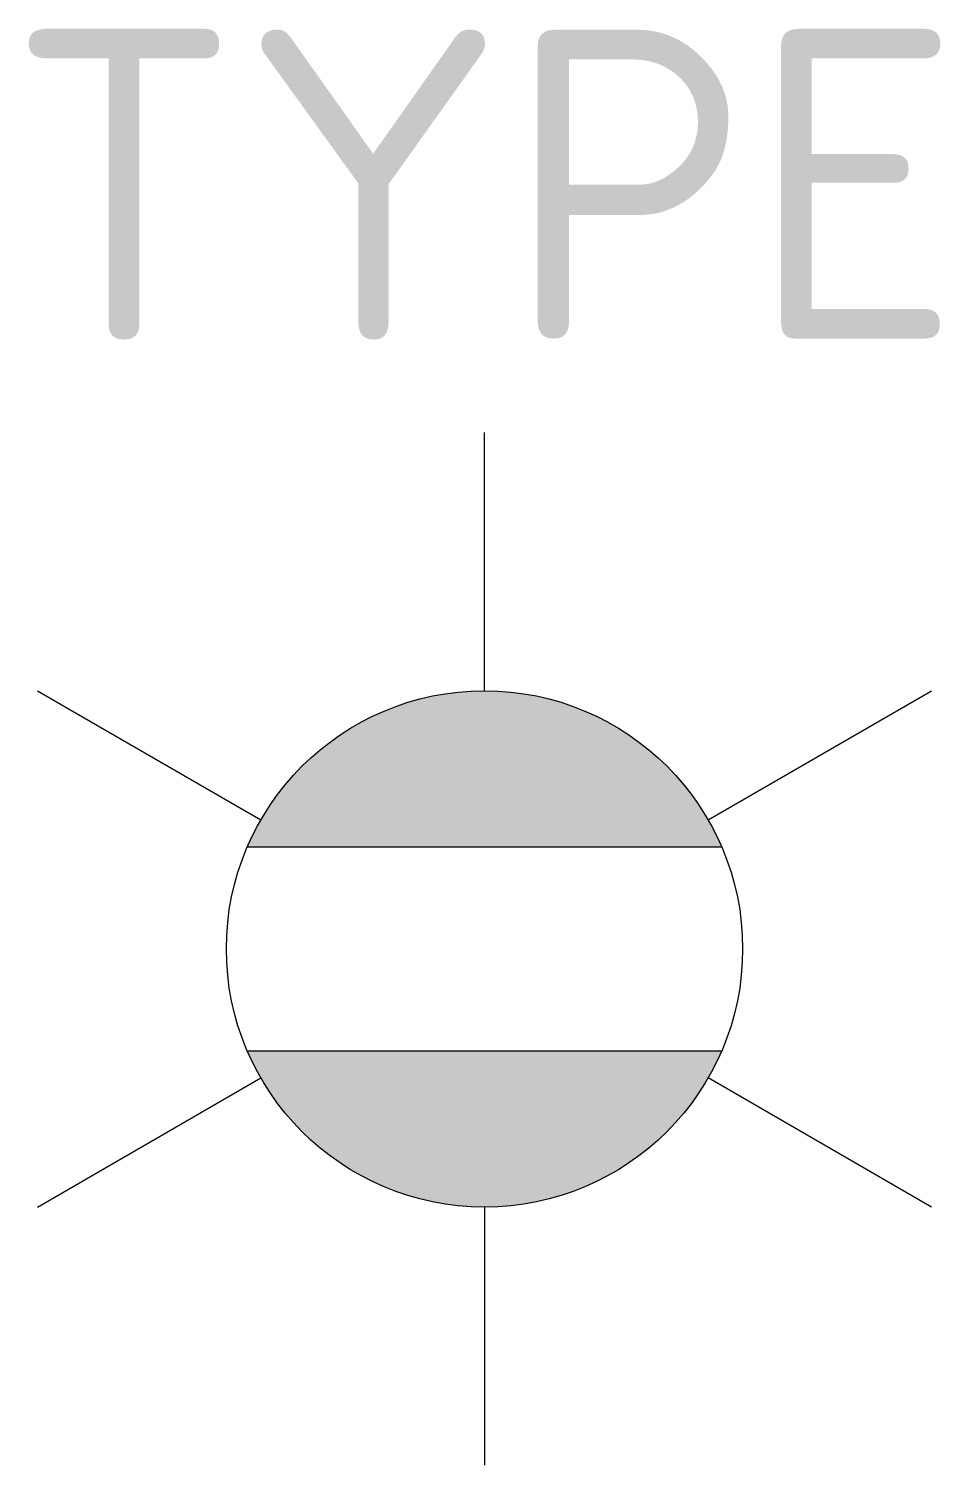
# Model space of a CAD drawing. Extents: x -2.65 to 2.65, y -3 to 5.35.
import ezdxf
from ezdxf.enums import TextEntityAlignment as Align

# ---------------------------------------------------------------- set-up
doc = ezdxf.new("R2010")
doc.units = 0
doc.styles.add('NLCS-ISO', font='NLCS-ISO.ttf')

msp = doc.modelspace()

# ---------------------------------------------------------------- hatches: boundary and pattern name
h = msp.add_hatch(color=256)
h.paths.add_polyline_path([(1.378, 0.5926, 0.658505), (-1.378, 0.5926)])
h.paths.add_polyline_path([(-1.378, -0.5926, 0.658505), (1.378, -0.5926)])

# ---------------------------------------------------------------- linework, layer by layer
at = {"flags": 128}
for points in [[(0, 1.5), (0, 3)], [(-2.5981, 1.5), (-1.299, 0.75)], [(1.299, 0.75), (2.5981, 1.5)], [(-1.378, 0.5926), (1.378, 0.5926)], [(-1.378, -0.5926), (1.378, -0.5926)], [(-2.5981, -1.5), (-1.299, -0.75)], [(2.5981, -1.5), (1.299, -0.75)], [(0, -1.5), (0, -3)]]:
    msp.add_lwpolyline(points, dxfattribs=at)
msp.add_circle((0, 0), 1.5)

# ---------------------------------------------------------------- texts
at = {"style": 'NLCS-ISO'}
msp.add_attdef('TYPE', text='', height=1.8, dxfattribs=at).set_placement((0, 3), align=Align.BOTTOM_CENTER)

doc.saveas('drawing.dxf')
